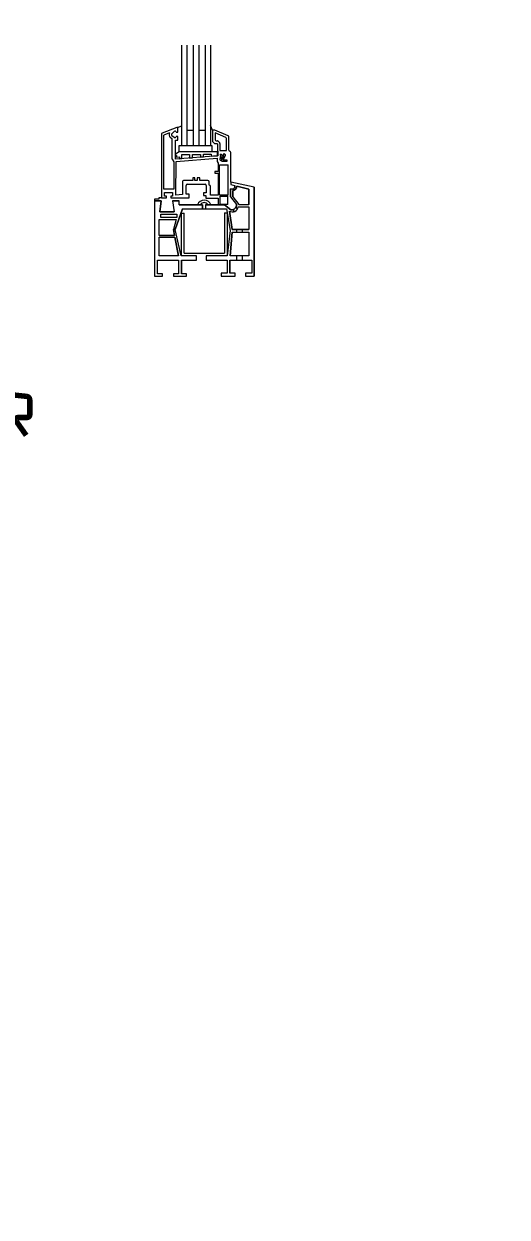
# Model space of a CAD drawing. Header units: millimetres. Extents: x -136099598 to 11807193, y 0 to 779331.
# Drawn here: x 691641 to 697819, y 192835 to 208106 of the extents above; entities that cross this region are included whole.
import ezdxf
from ezdxf import colors
from ezdxf.entities.mleader import LeaderData, LeaderLine
from ezdxf.math import Vec2, Vec3

# ---------------------------------------------------------------- set-up
doc = ezdxf.new("R2010")
doc.units = ezdxf.units.MM
doc.header["$MEASUREMENT"] = 0
doc.layers.get('0').update_dxf_attribs({"color": 250, "lineweight": 9})
for name, color, linetype, lineweight in [('АР_Отметки', 250, 'Continuous', 15), ('АР_Стены фасадные', 7, 'Continuous', 30), ('АР_Тонкие', 250, 'Continuous', 5), ('АР_Штриховка', 253, 'Continuous', 13)]:
    doc.layers.add(name, color=color, linetype=linetype, lineweight=lineweight)
doc.styles.add('ISOCPEUR', font='isocpeur.ttf', dxfattribs={"width": 0.7})
doc.styles.add('Архитект', font='isocpeur.ttf', dxfattribs={"width": 0.8, "oblique": 8})

# ---------------------------------------------------------------- blocks, each defined once
blk = doc.blocks.new('_DotSmall')
at = {"color": 0, "linetype": 'ByBlock', "const_width": 0.5}
blk.add_lwpolyline([(-0.0625, 0, 1), (0.0625, 0, 1)], format="xyb", close=True, dxfattribs=at)

msp = doc.modelspace()

# ---------------------------------------------------------------- linework, layer by layer
at = {"layer": 'АР_Стены фасадные', "lineweight": 15}
for p, q in [((693596.219, 206781.277), (693409.454, 206709.186)), ((693608.299, 206781.277), (693596.219, 206781.277)), ((693608.299, 206781.277), (693656.401, 206799.521)), ((693608.299, 206720.193), (693608.299, 206781.277)), ((694054.481, 206746.864), (694026.533, 206807.311)), ((693400.093, 206695.539), (693400.093, 205879.279)), ((693501.632, 206710.745), (693431.833, 206683.803)), ((693513.169, 206654.685), (693531.545, 206639.122)), ((693532.791, 206700.413), (693563.346, 206730.967)), ((693533.681, 206678.905), (693562.73, 206654.304)), ((693536.72, 206375.611), (693536.72, 206627.958)), ((693588.319, 206720.623), (693588.319, 206720.193)), ((693588.319, 206720.193), (693608.299, 206720.193)), ((693610.108, 206663.322), (693588.319, 206663.322)), ((693610.108, 206618.55), (693610.108, 206663.322)), ((693725.801, 206747.539), (693806.767, 206747.539)), ((693876.167, 206747.539), (693957.133, 206747.539)), ((694082.904, 206746.864), (694054.481, 206746.864)), ((694054.481, 206746.864), (694054.481, 206600.269)), ((694253.575, 206672.598), (694082.904, 206746.864)), ((694221.835, 206651.795), (694086.22, 206710.806)), ((694086.22, 206710.806), (694086.22, 206623.59)), ((694230.627, 206484.064), (694230.627, 206638.381)), ((694262.367, 206489.366), (694262.367, 206659.184)), ((693581.083, 206375.611), (693581.083, 206618.55)), ((693581.083, 206618.55), (693610.108, 206618.55)), ((694054.481, 206600.269), (694076.451, 206577.222)), ((694076.451, 206577.222), (694108.352, 206577.222)), ((694100.849, 206608.961), (694115.439, 206608.961)), ((694108.352, 206577.222), (694115.662, 206569.911)), ((694115.662, 206569.911), (694115.662, 206484.064)), ((694115.662, 206484.064), (694122.665, 206471.936)), ((694125.783, 206604.676), (694143.117, 206587.342)), ((694147.402, 206576.998), (694147.402, 206484.064)), ((694277.564, 206472.145), (694269.681, 206476.696)), ((694122.665, 206418.404), (693581.083, 206375.611)), ((694122.665, 206471.936), (694122.665, 206418.404)), ((694284.878, 206445.865), (694284.878, 206459.476)), ((694284.878, 206080.924), (694284.878, 206445.865)), ((694253.139, 205914.986), (694253.139, 206302.532)), ((693716.885, 205927.313), (693716.885, 206038.21)), ((693731.514, 206052.839), (693958.322, 206052.839)), ((693972.951, 206038.21), (693972.951, 205943.806)), ((694364.928, 206029.45), (694517.376, 205992.851)), ((693400.093, 205879.279), (693462.728, 205879.279)), ((693438.928, 205903.039), (693438.928, 205949.39)), ((693438.928, 205949.39), (693542.388, 205949.39)), ((693462.728, 205903.039), (693438.928, 205903.039)), ((693462.728, 205879.279), (693462.728, 205903.039)), ((693542.388, 205900.67), (693518.609, 205900.67)), ((693518.609, 205900.67), (693518.609, 205879.279)), ((693518.609, 205879.279), (693752.283, 205879.279)), ((693542.388, 205949.39), (693542.388, 205900.67)), ((693752.283, 205927.313), (693716.885, 205927.313)), ((693752.283, 205879.279), (693752.283, 205927.313)), ((693972.951, 205943.806), (693936.026, 205943.806)), ((693936.026, 205943.806), (693936.026, 205907.738)), ((693936.026, 205907.738), (693968.027, 205907.738)), ((693968.027, 205907.738), (693968.027, 205874.951)), ((693968.027, 205874.951), (694123.403, 205874.951)), ((694123.403, 205874.951), (694123.403, 205788.088)), ((694246.593, 205795.1), (694246.593, 205900.109)), ((694283.675, 205893.126), (694283.675, 205993.674)), ((694283.675, 205993.674), (694305.994, 205988.767)), ((694283.675, 205893.126), (694360.079, 205792.932)), ((694311.526, 205893.126), (694311.526, 205973.038)), ((694311.526, 205893.126), (694387.929, 205792.932)), ((694517.347, 205789.588), (694517.347, 205986.092)), ((694517.376, 205992.851), (694517.376, 205792.932)), ((694586.698, 206015.101), (694586.698, 204879.183)), ((693310.354, 205842.528), (693310.354, 204879.505)), ((693310.354, 205842.528), (693395.632, 205842.528)), ((693395.632, 205842.528), (693377.918, 205700.044)), ((693542.847, 205842.528), (693627.752, 205842.528)), ((693542.847, 205842.528), (693563.934, 205700.044)), ((693671.169, 205739.786), (693575.413, 205476.403)), ((693627.752, 205789.569), (693627.752, 205842.528)), ((693627.752, 205789.569), (693926.838, 205789.569)), ((693671.169, 205739.786), (694231.628, 205739.786)), ((693926.838, 205789.569), (693926.838, 205739.786)), ((693965.119, 205789.569), (694205.588, 205789.569)), ((693965.119, 205789.569), (693965.119, 205739.786)), ((694205.588, 205789.569), (694287.633, 205726.337)), ((694231.628, 205739.786), (694278.57, 205459.779)), ((694312.465, 205728.269), (694330.014, 205702.756)), ((694352.423, 205760.249), (694369.714, 205735.111)), ((694378.753, 205764.389), (694517.376, 205764.389)), ((694387.929, 205792.932), (694517.376, 205792.932)), ((694517.376, 205764.389), (694517.376, 205473.435)), ((693372.862, 205399.503), (693372.862, 205603.332)), ((693372.862, 205603.332), (693589.14, 205603.332)), ((693377.918, 205700.044), (693563.934, 205700.044)), ((693589.14, 205603.332), (693552.005, 205476.403)), ((693655.743, 205138.986), (693655.743, 205683.6)), ((693655.743, 205683.6), (693689.001, 205683.6)), ((693689.001, 205172.885), (693689.001, 205683.6)), ((694204.386, 205687.721), (694204.386, 205172.885)), ((694204.386, 205687.721), (694241.03, 205687.721)), ((694241.03, 205687.721), (694241.03, 205138.986)), ((694268.456, 205711.42), (694301.859, 205473.435)), ((693567.47, 205399.503), (693552.005, 205476.403)), ((693652.064, 205138.986), (693575.413, 205476.403)), ((694278.57, 205459.779), (694242.044, 205138.986)), ((694301.859, 205441.402), (694276.913, 205138.986)), ((694301.859, 205473.435), (694517.376, 205473.435)), ((694301.859, 205441.402), (694517.376, 205441.402)), ((694360.068, 205473.435), (694360.068, 205441.402)), ((694432.12, 205473.435), (694432.12, 205441.402)), ((694517.376, 205441.402), (694517.376, 205138.986)), ((693372.862, 205399.503), (693567.47, 205399.503)), ((693372.862, 205138.986), (693372.862, 205375.523)), ((693372.862, 205375.523), (693572.293, 205375.523)), ((693619.861, 205138.986), (693572.293, 205375.523)), ((693619.861, 205138.986), (693372.862, 205138.986)), ((693849.628, 205138.986), (693652.064, 205138.986)), ((693689.001, 205172.885), (694204.386, 205172.885)), ((694242.044, 205138.986), (693972.394, 205138.986)), ((694517.376, 205138.986), (694276.913, 205138.986)), ((694359.304, 205138.986), (694359.304, 205083.257)), ((694430.903, 205138.986), (694430.903, 205083.257)), ((693347.451, 205083.257), (693619.257, 205083.257)), ((693619.257, 205083.257), (693619.257, 204909.005)), ((693656.173, 205083.257), (693849.628, 205083.257)), ((693656.173, 205083.257), (693656.173, 204909.005)), ((693972.394, 205083.257), (694241.149, 205083.257)), ((694241.149, 205083.257), (694241.149, 204915.688)), ((694275.15, 205083.257), (694556.686, 205083.257)), ((694275.15, 205083.257), (694275.15, 204915.688)), ((694556.686, 205083.257), (694556.686, 204915.688))]:
    msp.add_line(p, q, dxfattribs=at)
for points in [[(693656.401, 207832.362), (693656.401, 206548.03)], [(693725.801, 207832.362), (693725.801, 206548.03)], [(693806.767, 207832.362), (693806.767, 206548.03)], [(693876.167, 207832.362), (693876.167, 206548.03)], [(693957.133, 207832.362), (693957.133, 206548.03)], [(694026.533, 207832.362), (694026.533, 206548.03)], [(694147.402, 206484.064), (694230.627, 206484.064)], [(693627.456, 206470.31), (693581.083, 206439.035), (693581.083, 206422.18), (693593.606, 206422.18), (693593.606, 206402.386), (693629.848, 206402.814), (693631.681, 206379.609), (693658.447, 206381.724), (693658.447, 206433.556), (693757.529, 206433.556), (693757.361, 206389.539)], [(693757.361, 206389.539), (693797.148, 206392.683), (693797.148, 206433.214), (693898.156, 206433.214), (693897.753, 206400.633), (693936.146, 206403.666), (693936.368, 206436.733), (694037.435, 206436.733), (694039.403, 206411.825), (694116.575, 206417.923), (694116.575, 206467.494), (694050.883, 206467.494), (694045.415, 206470.31)], [(694253.139, 205914.986), (694143.448, 205914.986), (694143.448, 206302.532), (694253.139, 206302.532)], [(693400.093, 205879.279), (693364.691, 205879.279), (693364.691, 205861.222), (693309.709, 205861.222), (693309.709, 205838.828)], [(694246.593, 205795.1), (694151.991, 205795.1), (694151.991, 205900.109), (694246.593, 205900.109)], [(693926.838, 205739.786), (693926.838, 205789.569), (693627.752, 205789.569), (693627.752, 205842.528), (693542.847, 205842.528), (693563.934, 205700.044), (693377.918, 205700.044), (693395.632, 205842.528), (693310.354, 205842.528), (693310.354, 204879.505), (693414.887, 204879.505), (693414.887, 204909.005), (693347.451, 204909.005), (693347.451, 205083.257), (693619.257, 205083.257), (693619.257, 204909.005), (693552.02, 204909.005), (693552.02, 204879.505), (693719.835, 204879.505), (693719.835, 204909.005), (693656.173, 204909.005), (693656.173, 205083.257), (693849.628, 205083.257), (693849.628, 205138.986), (693652.064, 205138.986), (693575.413, 205476.403), (693671.169, 205739.786), (693926.838, 205739.786)], [(693372.862, 205603.332), (693589.14, 205603.332), (693552.005, 205476.403), (693567.47, 205399.503), (693372.862, 205399.503), (693372.862, 205603.332)], [(694301.859, 205441.402), (694517.376, 205441.402), (694517.376, 205138.986), (694276.913, 205138.986), (694301.859, 205441.402)], [(693372.862, 205375.523), (693572.293, 205375.523), (693619.861, 205138.986), (693372.862, 205138.986), (693372.862, 205375.523)]]:
    msp.add_lwpolyline(points, dxfattribs=at)
for points in [[(693536.72, 206375.611), (693556.157, 206339.457), (693556.157, 205990.376), (693431.833, 205990.376, -0.414213562), (693431.833, 206005.005), (693431.833, 206683.803)], [(694284.968, 206081.492), (694284.968, 206051.312), (694339.084, 206039.355, -0.379687916), (694305.994, 205988.767), (694283.675, 205993.674), (694283.675, 205893.126), (694360.079, 205792.932, -0.45770813), (694287.633, 205726.337), (694205.588, 205789.569), (693965.119, 205789.569), (693965.119, 205739.786), (694231.628, 205739.786), (694278.57, 205459.779), (694242.044, 205138.986), (693972.394, 205138.986), (693972.394, 205083.257), (694241.149, 205083.257), (694241.149, 204915.688), (694163.428, 204915.688), (694163.428, 204879.183), (694342.956, 204879.183), (694342.956, 204915.688), (694275.15, 204915.688), (694275.15, 205083.257), (694556.686, 205083.257), (694556.686, 204915.688), (694475.574, 204915.688), (694475.574, 204879.183), (694586.698, 204879.183), (694586.698, 206015.101), (694284.878, 206081.451)], [(694364.928, 206029.45, -0.346440233), (694311.526, 205973.038), (694311.526, 205893.126), (694387.929, 205792.932), (694517.376, 205792.932), (694517.376, 205992.851), (694364.928, 206029.45)], [(694378.753, 205764.389), (694517.376, 205764.389), (694517.376, 205473.435), (694301.859, 205473.435), (694268.456, 205711.42, 0.573574692), (694378.753, 205764.389, -0.189690621)]]:
    msp.add_lwpolyline(points, format="xyb", dxfattribs=at)
for points in [[(693627.456, 206548.03), (694045.415, 206548.03), (694045.415, 206470.31), (693627.456, 206470.31)], [(693390.176, 205670.493), (693596.8, 205670.493), (693596.8, 205629.86), (693390.176, 205629.86)]]:
    msp.add_lwpolyline(points, close=True, dxfattribs=at)
for points in [[(693583.583, 205915.642), (693589.703, 206344.454), (694112.746, 206385.782), (694110.16, 206345.23), (694123.246, 206324.447), (694123.246, 206218.924), (694080.853, 206218.924), (694080.853, 206195.744), (694123.246, 206195.744), (694123.246, 205914.986), (694028.852, 205914.986), (694028.852, 206025.854, 0.414213562), (694014.223, 206040.484), (694008.852, 206040.484), (694008.852, 206085.816, 0.414213562), (693994.223, 206100.446), (693888.869, 206100.446), (693888.869, 206136.409), (693856.868, 206136.409), (693856.868, 206102.843), (693827.279, 206102.843), (693827.279, 206135.61), (693801.691, 206135.61), (693801.691, 206103.642), (693722.493, 206103.642), (693683.452, 206103.642, 0.414213562), (693668.823, 206089.012), (693668.823, 205922.785)], [(694171.26, 206434.827), (694172.182, 206433.479, -0.220623771), (694174.209, 206421.336), (694164.109, 206384.678, 0.200745488), (694165.544, 206373.478), (694171.374, 206363.379), (694197.366, 206417.824, 0.137154328), (694198.72, 206425.584), (694196.736, 206445.398), (694197.144, 206445.439, -0.294881199), (694211.271, 206438.198), (694214.42, 206432.743, -0.246319909), (694214.972, 206419.165), (694189.298, 206364.977), (694236.033, 206364.977), (694236.033, 206346.667), (694178.269, 206346.667, -0.154462536), (694169.853, 206349.33), (694155.343, 206359.537, -0.295046253), (694149.393, 206374.262), (694159.288, 206425.757), (694151.521, 206439.037), (694151.87, 206439.239, -0.392086867)]]:
    msp.add_lwpolyline(points, format="xyb", close=True, dxfattribs=at)
for centre, radius, start, end in [((693731.514, 206038.21), 14.629, 90, 180), ((693958.322, 206038.21), 14.629, 0, 90), ((694297.852, 206030.209), 42.234, 281.1144228, 12.5065378), ((694302.404, 206035.155), 62.783, 278.3535798, 354.7861546), ((693946.976, 205762.918), 88.971, 17.430735, 162.569265), ((693945.978, 205770.388), 48.173, 23.4637079, 156.5362921), ((694308.112, 205770.163), 70.876, 235.9771363, 355.3271015), ((694295.102, 205790.915), 65.008, 263.4023404, 1.7781601)]:
    msp.add_arc(centre, radius, start, end, dxfattribs=at)
at = {"layer": 'АР_Тонкие', "lineweight": 15}
for centre, radius, start, end in [((693414.722, 206695.539), 14.629, 111.1064817, 180), ((693543.136, 206690.069), 46.369, 153.5183691, 229.7384423), ((693543.136, 206690.069), 14.629, 135, 229.7384423), ((693522.091, 206627.958), 14.629, 0, 49.7384423), ((693573.665, 206664.022), 14.629, 221.6296755, 356.6296755), ((693573.69, 206720.623), 14.629, 0, 135), ((694215.998, 206638.381), 14.629, 0, 66.4842335), ((694247.738, 206659.184), 14.629, 0, 66.4842335), ((694100.849, 206623.59), 14.629, 180, 270), ((694115.439, 206594.332), 14.629, 45, 90), ((694132.773, 206576.998), 14.629, 0, 45), ((694276.996, 206489.366), 14.629, 180, 240), ((694270.249, 206459.476), 14.629, 0, 60)]:
    msp.add_arc(centre, radius, start, end, dxfattribs=at)
at = {"layer": 'АР_Штриховка', "const_width": 69.4}
msp.add_lwpolyline([(691671.194, 202840.172), (691542.865, 203022.036, -0.629962256), (691565.153, 203068.594), (691682.132, 203068.594, 0.397197195), (691716.991, 203101.545), (691716.991, 203293.418, 0.373560684), (691677.567, 203338.823), (687839.119, 203750.981), (687839.119, 204051.74)], format="xyb", dxfattribs=at)

# ---------------------------------------------------------------- leaders
at = {"layer": 'АР_Отметки'}
ml = msp.add_multileader_mtext('Standard', dxfattribs=at)
ml.set_content('Л.2', color=256, style='ISOCPEUR')
ml.set_leader_properties(color=256, linetype='Continuous', lineweight=-1)
ml.set_arrow_properties(name='DOTSMALL')
ml.build(insert=Vec2(0, 0))
ml.multileader.update_dxf_attribs({"has_text_frame": 1, "text_left_attachment_type": 4, "text_right_attachment_type": 4, "dogleg_length": 100, "arrow_head_size": 280.8})
ctx = ml.context
ctx.base_point, ctx.char_height, ctx.arrow_head_size, ctx.landing_gap_size, ctx.plane_origin = Vec3(757009.836, 304935.888), 390, 280.8, 78, Vec3(796377.867, 286803.821)
ctx.left_attachment, ctx.right_attachment = 4, 4
notes = []
notes.append((ctx, [(0, (0, 0, 0), (0, 0), (1, 0), 1, [])]))
ctx.mtext.insert, ctx.mtext.width, ctx.mtext.line_spacing_style, ctx.mtext.flow_direction = Vec3(757087.836, 305455.888), 1330.20737, 2, 5
at = {"layer": 'АР_Тонкие'}
ml = msp.add_multileader_mtext('Standard', dxfattribs=at)
ml.set_content('\\pxsm1,ql;Дюбель', color=256, style='Архитект')
ml.set_leader_properties()
ml.build(insert=Vec2(0, 0))
ml.multileader.update_dxf_attribs({"text_left_attachment_type": 6, "text_right_attachment_type": 6, "dogleg_length": 100, "arrow_head_size": 250})
ctx = ml.context
ctx.base_point, ctx.char_height, ctx.arrow_head_size, ctx.landing_gap_size, ctx.plane_origin, ctx.plane_x_axis = Vec3(690412.497, 201494.281), 250, 250, 25, Vec3(667667.819, 187642.35), Vec3(-1, 0)
ctx.left_attachment, ctx.right_attachment = 6, 6
notes.append((ctx, [(0, (1, 1, 0), (689352.092, 201494.281), (1, 0), 100, [(1, [(688986.456, 203120.417), (689824.279, 203026.297)], 0, [])])]))
ctx.mtext.insert, ctx.mtext.width, ctx.mtext.defined_height, ctx.mtext.flow_direction = Vec3(689477.092, 201794.281), 4915.01488, 660.993, 5
for ctx, leaders in notes:
    for number, flags, end, landing, length, lines in leaders:
        leader = LeaderData()
        leader.index, (leader.has_last_leader_line, leader.has_dogleg_vector, leader.attachment_direction) = number, flags
        leader.last_leader_point, leader.dogleg_vector, leader.dogleg_length = Vec3(end), Vec3(landing), length
        for number, points, colour, breaks in lines:
            line = LeaderLine()
            line.index, line.vertices, line.color, line.breaks = number, Vec3.list(points), colors.encode_raw_color(colour), breaks
            leader.lines.append(line)
        ctx.leaders.append(leader)

doc.saveas('drawing.dxf')
